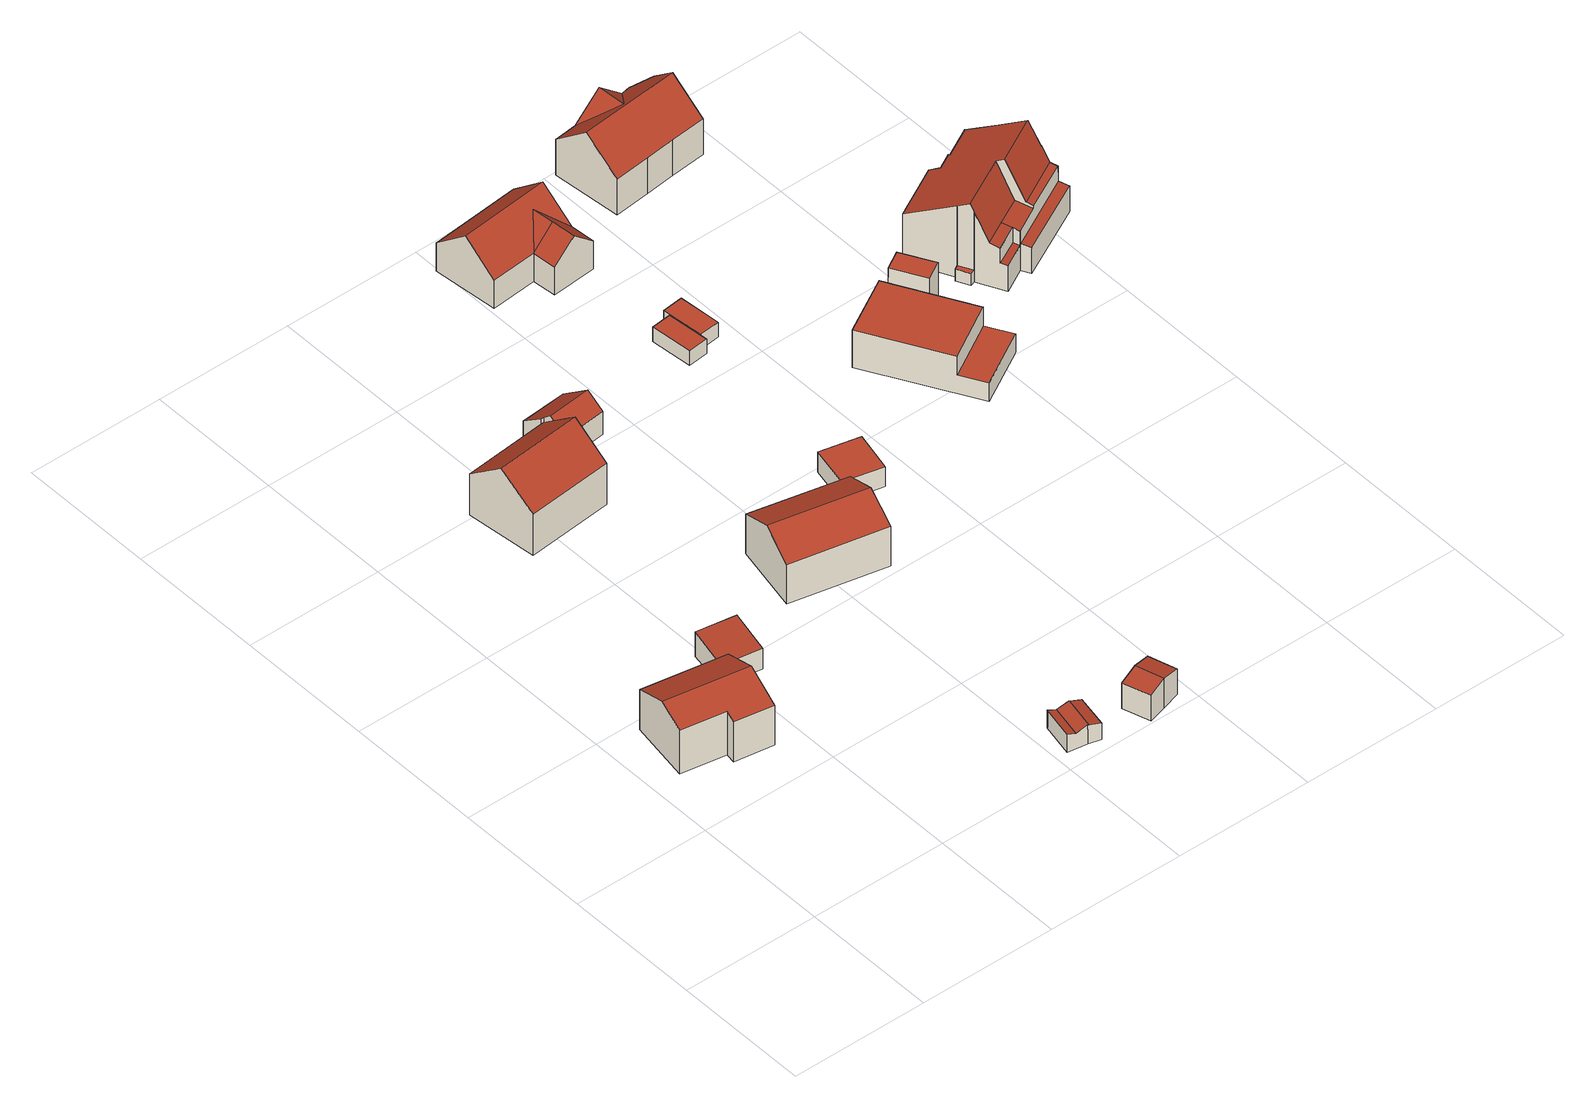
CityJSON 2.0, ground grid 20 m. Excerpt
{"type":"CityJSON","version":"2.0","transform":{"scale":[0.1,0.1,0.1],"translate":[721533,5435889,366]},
"CityObjects":{
"building1":{"type":"Building","attributes":{"Gemeindeschluessel":"09375181","HoeheDach":"379.549","HoeheGrund":"370.870","Methode":"1000","NiedrigsteTraufeDesGebaeudes":"377.330","Geometrietyp2DReferenz":"3000","measuredHeight":8.68,"function":"31001_1000","roofType":"3100"},"address":[{"Country":"Germany","Locality":"Pettendorf","ThoroughfareName":"Zum Aichahof 10"}],"geometry":[{"type":"Solid","lod":"2","boundaries":[[[[0,1,2,3,4]],[[5,6,7,8]],[[9,10,6,5]],[[8,7,1,0]],[[4,3,11,12]],[[0,4,12,9,5,8]],[[7,6,10,13,2,1]],[[13,11,3,2]],[[12,11,13,10,9]]]],"semantics":{"surfaces":[{"type":"WallSurface","Flaeche":"71.297","Z_MAX":"8.679","Z_MAX_ASL":"379.549","Z_MIN":"0.000","Z_MIN_ASL":"370.870"},{"type":"WallSurface","Flaeche":"9.510","Z_MAX":"7.047","Z_MAX_ASL":"377.917","Z_MIN":"0.000","Z_MIN_ASL":"370.870"},{"type":"WallSurface","Flaeche":"36.490","Z_MAX":"6.465","Z_MAX_ASL":"377.335","Z_MIN":"0.000","Z_MIN_ASL":"370.870"},{"type":"WallSurface","Flaeche":"46.728","Z_MAX":"7.047","Z_MAX_ASL":"377.917","Z_MIN":"0.000","Z_MIN_ASL":"370.870"},{"type":"WallSurface","Flaeche":"79.370","Z_MAX":"6.460","Z_MAX_ASL":"377.330","Z_MIN":"0.000","Z_MIN_ASL":"370.870"},{"type":"GroundSurface","Flaeche":"121.613","Z_MAX":"0.000","Z_MAX_ASL":"370.870","Z_MIN":"0.000","Z_MIN_ASL":"370.870"},{"type":"RoofSurface","Dachneigung":"67.393","Dachorientierung":"191.740","Flaeche":"60.807","Z_MAX":"8.679","Z_MAX_ASL":"379.549","Z_MIN":"6.461","Z_MIN_ASL":"377.331"},{"type":"RoofSurface","Dachneigung":"67.393","Dachorientierung":"11.740","Flaeche":"70.929","Z_MAX":"8.679","Z_MAX_ASL":"379.549","Z_MIN":"6.460","Z_MIN_ASL":"377.330"},{"type":"WallSurface","Flaeche":"80.605","Z_MAX":"8.679","Z_MAX_ASL":"379.549","Z_MIN":"0.000","Z_MIN_ASL":"370.870"}],"values":[[0,1,2,3,4,5,6,7,8]]}}]},
"building2":{"type":"Building","attributes":{"Gemeindeschluessel":"09375181","HoeheDach":"375.464","HoeheGrund":"371.530","Methode":"2000","NiedrigsteTraufeDesGebaeudes":"374.775","Geometrietyp2DReferenz":"3000","measuredHeight":3.93,"function":"31001_2000","roofType":"1000"},"geometry":[{"type":"Solid","lod":"2","boundaries":[[[[14,15,16,17]],[[17,18,19,14]],[[18,20,21,19]],[[16,20,18,17]],[[15,21,20,16]],[[14,19,21,15]]]],"semantics":{"surfaces":[{"type":"GroundSurface","Flaeche":"34.924","Z_MAX":"0.000","Z_MAX_ASL":"371.530","Z_MIN":"0.000","Z_MIN_ASL":"371.530"},{"type":"WallSurface","Flaeche":"18.773","Z_MAX":"3.246","Z_MAX_ASL":"374.776","Z_MIN":"0.000","Z_MIN_ASL":"371.530"},{"type":"RoofSurface","Dachneigung":"83.493","Dachorientierung":"189.278","Flaeche":"35.151","Z_MAX":"3.934","Z_MAX_ASL":"375.464","Z_MIN":"3.245","Z_MIN_ASL":"374.775"},{"type":"WallSurface","Flaeche":"21.654","Z_MAX":"3.934","Z_MAX_ASL":"375.464","Z_MIN":"0.000","Z_MIN_ASL":"371.530"},{"type":"WallSurface","Flaeche":"22.769","Z_MAX":"3.934","Z_MAX_ASL":"375.464","Z_MIN":"0.000","Z_MIN_ASL":"371.530"},{"type":"WallSurface","Flaeche":"21.682","Z_MAX":"3.934","Z_MAX_ASL":"375.464","Z_MIN":"0.000","Z_MIN_ASL":"371.530"}],"values":[[0,1,2,3,4,5]]}}]},
"building3":{"type":"Building","attributes":{"Gemeindeschluessel":"09375181","HoeheDach":"383.850","HoeheGrund":"373.130","Methode":"2000","NiedrigsteTraufeDesGebaeudes":"379.735","Geometrietyp2DReferenz":"3000","measuredHeight":10.72,"function":"31001_1000","roofType":"3100"},"address":[{"Country":"Germany","Locality":"Pettendorf","ThoroughfareName":"Zum Aichahof 7"}],"geometry":[{"type":"Solid","lod":"2","boundaries":[[[[22,23,24,25,26,27]],[[28,29,22,27,30]],[[31,24,23,32,33]],[[30,27,26,34]],[[34,26,25,35]],[[31,33,28,30,34,35]],[[29,32,23,22]],[[35,25,24,31]],[[33,32,29,28]]]],"semantics":{"surfaces":[{"type":"RoofSurface","Dachneigung":"51.922","Dachorientierung":"356.679","Flaeche":"83.978","Z_MAX":"10.720","Z_MAX_ASL":"383.850","Z_MIN":"6.609","Z_MIN_ASL":"379.739"},{"type":"WallSurface","Flaeche":"90.958","Z_MAX":"10.720","Z_MAX_ASL":"383.850","Z_MIN":"-0.000","Z_MIN_ASL":"373.130"},{"type":"WallSurface","Flaeche":"60.910","Z_MAX":"10.720","Z_MAX_ASL":"383.850","Z_MIN":"-0.000","Z_MIN_ASL":"373.130"},{"type":"WallSurface","Flaeche":"80.965","Z_MAX":"6.609","Z_MAX_ASL":"379.739","Z_MIN":"-0.000","Z_MIN_ASL":"373.130"},{"type":"WallSurface","Flaeche":"2.317","Z_MAX":"6.609","Z_MAX_ASL":"379.739","Z_MIN":"-0.000","Z_MIN_ASL":"373.130"},{"type":"GroundSurface","Flaeche":"132.149","Z_MAX":"-0.000","Z_MAX_ASL":"373.130","Z_MIN":"-0.000","Z_MIN_ASL":"373.130"},{"type":"RoofSurface","Dachneigung":"51.922","Dachorientierung":"176.679","Flaeche":"83.901","Z_MAX":"10.720","Z_MAX_ASL":"383.850","Z_MIN":"6.605","Z_MIN_ASL":"379.735"},{"type":"WallSurface","Flaeche":"29.974","Z_MAX":"9.521","Z_MAX_ASL":"382.651","Z_MIN":"-0.000","Z_MIN_ASL":"373.130"},{"type":"WallSurface","Flaeche":"83.158","Z_MAX":"6.614","Z_MAX_ASL":"379.744","Z_MIN":"-0.000","Z_MIN_ASL":"373.130"}],"values":[[0,1,2,3,4,5,6,7,8]]}}]},
"building4":{"type":"Building","attributes":{"Gemeindeschluessel":"09375181","HoeheDach":"370.735","HoeheGrund":"367.570","Methode":"2000","NiedrigsteTraufeDesGebaeudes":"370.140","Geometrietyp2DReferenz":"3000","measuredHeight":3.17,"function":"31001_2000","roofType":"3100","storeysAboveGround":1},"geometry":[{"type":"Solid","lod":"2","boundaries":[[[[36,37,38,39]],[[40,39,38,41,42,43]],[[44,45,40,43,46]],[[47,48,49,42,41]],[[43,42,49,46]],[[50,37,36,51]],[[50,47,41,38,37]],[[45,44,48,47,50,51]],[[44,46,49,48]],[[45,51,36,39,40]]]],"semantics":{"surfaces":[{"type":"RoofSurface","Dachneigung":"71.098","Dachorientierung":"101.859","Flaeche":"8.475","Z_MAX":"3.165","Z_MAX_ASL":"370.735","Z_MIN":"2.587","Z_MIN_ASL":"370.157"},{"type":"RoofSurface","Dachneigung":"70.954","Dachorientierung":"281.873","Flaeche":"8.768","Z_MAX":"3.165","Z_MAX_ASL":"370.735","Z_MIN":"2.570","Z_MIN_ASL":"370.140"},{"type":"WallSurface","Flaeche":"8.114","Z_MAX":"3.133","Z_MAX_ASL":"370.703","Z_MIN":"0.000","Z_MIN_ASL":"367.570"},{"type":"WallSurface","Flaeche":"8.015","Z_MAX":"3.122","Z_MAX_ASL":"370.692","Z_MIN":"0.000","Z_MIN_ASL":"367.570"},{"type":"RoofSurface","Dachneigung":"72.929","Dachorientierung":"101.872","Flaeche":"6.334","Z_MAX":"2.955","Z_MAX_ASL":"370.525","Z_MIN":"2.570","Z_MIN_ASL":"370.140"},{"type":"WallSurface","Flaeche":"12.356","Z_MAX":"2.595","Z_MAX_ASL":"370.165","Z_MIN":"0.000","Z_MIN_ASL":"367.570"},{"type":"WallSurface","Flaeche":"5.183","Z_MAX":"3.165","Z_MAX_ASL":"370.735","Z_MIN":"0.000","Z_MIN_ASL":"367.570"},{"type":"GroundSurface","Flaeche":"22.359","Z_MAX":"0.000","Z_MAX_ASL":"367.570","Z_MIN":"0.000","Z_MIN_ASL":"367.570"},{"type":"WallSurface","Flaeche":"14.295","Z_MAX":"2.955","Z_MAX_ASL":"370.525","Z_MIN":"0.000","Z_MIN_ASL":"367.570"},{"type":"WallSurface","Flaeche":"5.148","Z_MAX":"3.165","Z_MAX_ASL":"370.735","Z_MIN":"0.000","Z_MIN_ASL":"367.570"}],"values":[[0,1,2,3,4,5,6,7,8,9]]}}]},
"building5":{"type":"Building","attributes":{"Gemeindeschluessel":"09375181","HoeheDach":"381.470","HoeheGrund":"375.870","Methode":"2000","NiedrigsteTraufeDesGebaeudes":"378.328","Geometrietyp2DReferenz":"3000","measuredHeight":5.6,"function":"31001_2000","roofType":"3100"},"geometry":[{"type":"Solid","lod":"2","boundaries":[[[[52,53,54,55,56,57]],[[58,59,55,54]],[[60,61,62,63,64,65]],[[61,59,58,62]],[[65,57,56,60]],[[64,52,57,65]],[[62,58,54,53,63]],[[60,56,55,59,61]],[[63,53,52,64]]]],"semantics":{"surfaces":[{"type":"RoofSurface","Dachneigung":"52.634","Dachorientierung":"354.503","Flaeche":"34.369","Z_MAX":"5.600","Z_MAX_ASL":"381.470","Z_MIN":"2.458","Z_MIN_ASL":"378.328"},{"type":"RoofSurface","Dachneigung":"52.629","Dachorientierung":"174.501","Flaeche":"19.991","Z_MAX":"5.600","Z_MAX_ASL":"381.470","Z_MIN":"3.700","Z_MIN_ASL":"379.570"},{"type":"GroundSurface","Flaeche":"43.202","Z_MAX":"0.000","Z_MAX_ASL":"375.870","Z_MIN":"0.000","Z_MIN_ASL":"375.870"},{"type":"WallSurface","Flaeche":"23.615","Z_MAX":"3.700","Z_MAX_ASL":"379.570","Z_MIN":"0.000","Z_MIN_ASL":"375.870"},{"type":"WallSurface","Flaeche":"16.574","Z_MAX":"2.458","Z_MAX_ASL":"378.328","Z_MIN":"0.000","Z_MIN_ASL":"375.870"},{"type":"WallSurface","Flaeche":"10.269","Z_MAX":"4.661","Z_MAX_ASL":"380.531","Z_MIN":"0.000","Z_MIN_ASL":"375.870"},{"type":"WallSurface","Flaeche":"17.880","Z_MAX":"5.600","Z_MAX_ASL":"381.470","Z_MIN":"0.000","Z_MIN_ASL":"375.870"},{"type":"WallSurface","Flaeche":"28.145","Z_MAX":"5.600","Z_MAX_ASL":"381.470","Z_MIN":"0.000","Z_MIN_ASL":"375.870"},{"type":"WallSurface","Flaeche":"1.634","Z_MAX":"4.661","Z_MAX_ASL":"380.531","Z_MIN":"0.000","Z_MIN_ASL":"375.870"}],"values":[[0,1,2,3,4,5,6,7,8]]}}]},
"building6":{"type":"Building","attributes":{"Gemeindeschluessel":"09375181","HoeheDach":"381.303","HoeheGrund":"372.840","Methode":"1000","NiedrigsteTraufeDesGebaeudes":"379.145","Geometrietyp2DReferenz":"3000","measuredHeight":8.46,"function":"31001_1000","roofType":"3100"},"address":[{"Country":"Germany","Locality":"Pettendorf","ThoroughfareName":"Zum Aichahof 12"}],"geometry":[{"type":"Solid","lod":"2","boundaries":[[[[66,67,68,69]],[[70,69,68,71,72]],[[67,73,71,68]],[[74,73,67,66,75]],[[75,66,69,70]],[[72,71,73,74]],[[70,72,74,75]]]],"semantics":{"surfaces":[{"type":"RoofSurface","Dachneigung":"67.063","Dachorientierung":"194.144","Flaeche":"78.152","Z_MAX":"8.463","Z_MAX_ASL":"381.303","Z_MIN":"6.305","Z_MIN_ASL":"379.145"},{"type":"WallSurface","Flaeche":"75.306","Z_MAX":"8.463","Z_MAX_ASL":"381.303","Z_MIN":"0.000","Z_MIN_ASL":"372.840"},{"type":"RoofSurface","Dachneigung":"67.063","Dachorientierung":"14.145","Flaeche":"78.122","Z_MAX":"8.463","Z_MAX_ASL":"381.303","Z_MIN":"6.305","Z_MIN_ASL":"379.145"},{"type":"WallSurface","Flaeche":"75.291","Z_MAX":"8.463","Z_MAX_ASL":"381.303","Z_MIN":"0.000","Z_MIN_ASL":"372.840"},{"type":"WallSurface","Flaeche":"89.017","Z_MAX":"6.305","Z_MAX_ASL":"379.145","Z_MIN":"0.000","Z_MIN_ASL":"372.840"},{"type":"WallSurface","Flaeche":"88.957","Z_MAX":"6.306","Z_MAX_ASL":"379.146","Z_MIN":"0.000","Z_MIN_ASL":"372.840"},{"type":"GroundSurface","Flaeche":"143.918","Z_MAX":"0.000","Z_MAX_ASL":"372.840","Z_MIN":"0.000","Z_MIN_ASL":"372.840"}],"values":[[0,1,2,3,4,5,6]]}}]},
"building7":{"type":"Building","attributes":{"Gemeindeschluessel":"09375181","HoeheDach":"371.022","HoeheGrund":"366.290","Methode":"1000","NiedrigsteTraufeDesGebaeudes":"370.397","Geometrietyp2DReferenz":"3000","measuredHeight":4.73,"function":"31001_2000","roofType":"3100","storeysAboveGround":1},"geometry":[{"type":"Solid","lod":"2","boundaries":[[[[76,77,78,79]],[[80,81,82,83]],[[84,85,78,77]],[[83,82,85,86]],[[79,78,81,80]],[[86,85,84,87]],[[86,87,76,79,80,83]],[[85,82,81,78]],[[87,84,77,76]]]],"semantics":{"surfaces":[{"type":"WallSurface","Flaeche":"12.449","Z_MAX":"4.729","Z_MAX_ASL":"371.019","Z_MIN":"0.000","Z_MIN_ASL":"366.290"},{"type":"WallSurface","Flaeche":"17.112","Z_MAX":"4.115","Z_MAX_ASL":"370.405","Z_MIN":"0.000","Z_MIN_ASL":"366.290"},{"type":"RoofSurface","Dachneigung":"77.609","Dachorientierung":"253.764","Flaeche":"12.074","Z_MAX":"4.732","Z_MAX_ASL":"371.022","Z_MIN":"4.110","Z_MIN_ASL":"370.400"},{"type":"WallSurface","Flaeche":"12.500","Z_MAX":"4.732","Z_MAX_ASL":"371.022","Z_MIN":"0.000","Z_MIN_ASL":"366.290"},{"type":"WallSurface","Flaeche":"12.408","Z_MAX":"4.729","Z_MAX_ASL":"371.019","Z_MIN":"0.000","Z_MIN_ASL":"366.290"},{"type":"WallSurface","Flaeche":"12.520","Z_MAX":"4.732","Z_MAX_ASL":"371.022","Z_MIN":"0.000","Z_MIN_ASL":"366.290"},{"type":"GroundSurface","Flaeche":"23.524","Z_MAX":"0.000","Z_MAX_ASL":"366.290","Z_MIN":"0.000","Z_MIN_ASL":"366.290"},{"type":"RoofSurface","Dachneigung":"77.597","Dachorientierung":"73.568","Flaeche":"12.012","Z_MAX":"4.732","Z_MAX_ASL":"371.022","Z_MIN":"4.107","Z_MIN_ASL":"370.397"},{"type":"WallSurface","Flaeche":"17.195","Z_MAX":"4.110","Z_MAX_ASL":"370.400","Z_MIN":"0.000","Z_MIN_ASL":"366.290"}],"values":[[0,1,2,3,4,5,6,7,8]]}}]},
"building8":{"type":"Building","attributes":{"Gemeindeschluessel":"09375181","HoeheDach":"376.777","HoeheGrund":"373.580","Methode":"1000","NiedrigsteTraufeDesGebaeudes":"376.777","Geometrietyp2DReferenz":"3000","measuredHeight":3.2,"function":"31001_2000","roofType":"1000"},"geometry":[{"type":"Solid","lod":"2","boundaries":[[[[88,89,90,91]],[[92,93,90,89]],[[94,93,92,95]],[[95,92,89,88]],[[88,91,94,95]],[[91,90,93,94]]]],"semantics":{"surfaces":[{"type":"WallSurface","Flaeche":"19.302","Z_MAX":"3.197","Z_MAX_ASL":"376.777","Z_MIN":"0.000","Z_MIN_ASL":"373.580"},{"type":"RoofSurface","Dachneigung":"90.000","Dachorientierung":"-1.000","Flaeche":"35.277","Z_MAX":"3.197","Z_MAX_ASL":"376.777","Z_MIN":"3.197","Z_MIN_ASL":"376.777"},{"type":"WallSurface","Flaeche":"18.680","Z_MAX":"3.197","Z_MAX_ASL":"376.777","Z_MIN":"0.000","Z_MIN_ASL":"373.580"},{"type":"GroundSurface","Flaeche":"35.277","Z_MAX":"0.000","Z_MAX_ASL":"373.580","Z_MIN":"0.000","Z_MIN_ASL":"373.580"}],"values":[[0,1,0,2,3,2]]}}]},
"building9":{"type":"Building","attributes":{"Gemeindeschluessel":"09375181","HoeheDach":"387.830","HoeheGrund":"379.137","Methode":"2000","NiedrigsteTraufeDesGebaeudes":"383.575","Geometrietyp2DReferenz":"3000","measuredHeight":8.69,"function":"31001_1000","roofType":"3100"},"address":[{"Country":"Germany","Locality":"Pettendorf","ThoroughfareName":"Zum Aichahof 9"}],"geometry":[{"type":"Solid","lod":"2","boundaries":[[[[96,97,98,99,100,101]],[[102,103,104,105]],[[106,107,108,96]],[[109,110,111,107,106]],[[98,111,110,103,102,99]],[[109,112,113,104,103,110]],[[104,113,101,100,105]],[[111,98,97,108,107]],[[100,99,102,105]],[[112,109,106,96]],[[96,101,113,112]],[[108,97,96]]]],"semantics":{"surfaces":[{"type":"RoofSurface","Dachneigung":"48.353","Dachorientierung":"174.275","Flaeche":"70.495","Z_MAX":"8.693","Z_MAX_ASL":"387.830","Z_MIN":"4.438","Z_MIN_ASL":"383.575"},{"type":"WallSurface","Flaeche":"58.909","Z_MAX":"4.448","Z_MAX_ASL":"383.585","Z_MIN":"0.000","Z_MIN_ASL":"379.137"},{"type":"RoofSurface","Dachneigung":"48.127","Dachorientierung":"264.283","Flaeche":"15.194","Z_MAX":"7.373","Z_MAX_ASL":"386.510","Z_MIN":"4.455","Z_MIN_ASL":"383.592"},{"type":"WallSurface","Flaeche":"38.505","Z_MAX":"7.373","Z_MAX_ASL":"386.510","Z_MIN":"0.000","Z_MIN_ASL":"379.137"},{"type":"WallSurface","Flaeche":"78.595","Z_MAX":"8.693","Z_MAX_ASL":"387.830","Z_MIN":"0.000","Z_MIN_ASL":"379.137"},{"type":"GroundSurface","Flaeche":"149.739","Z_MAX":"0.000","Z_MAX_ASL":"379.137","Z_MIN":"0.000","Z_MIN_ASL":"379.137"},{"type":"WallSurface","Flaeche":"62.767","Z_MAX":"8.693","Z_MAX_ASL":"387.830","Z_MIN":"0.000","Z_MIN_ASL":"379.137"},{"type":"RoofSurface","Dachneigung":"48.125","Dachorientierung":"84.275","Flaeche":"22.797","Z_MAX":"7.373","Z_MAX_ASL":"386.510","Z_MIN":"4.448","Z_MIN_ASL":"383.585"},{"type":"RoofSurface","Dachneigung":"48.345","Dachorientierung":"354.276","Flaeche":"84.655","Z_MAX":"8.693","Z_MAX_ASL":"387.830","Z_MIN":"4.448","Z_MIN_ASL":"383.585"},{"type":"WallSurface","Flaeche":"15.680","Z_MAX":"4.462","Z_MAX_ASL":"383.599","Z_MIN":"0.000","Z_MIN_ASL":"379.137"},{"type":"WallSurface","Flaeche":"30.054","Z_MAX":"4.448","Z_MAX_ASL":"383.585","Z_MIN":"0.000","Z_MIN_ASL":"379.137"},{"type":"RoofSurface","Dachneigung":"48.058","Dachorientierung":"264.411","Flaeche":"7.419","Z_MAX":"7.373","Z_MAX_ASL":"386.510","Z_MIN":"4.448","Z_MIN_ASL":"383.585"}],"values":[[0,1,2,3,4,5,6,7,8,9,10,11]]}}]},
"building10":{"type":"Building","attributes":{"Gemeindeschluessel":"09375181","HoeheDach":"379.113","HoeheGrund":"376.800","Methode":"1000","NiedrigsteTraufeDesGebaeudes":"379.113","Geometrietyp2DReferenz":"3000","measuredHeight":2.31,"function":"31001_2000","roofType":"1000"},"geometry":[{"type":"Solid","lod":"2","boundaries":[[[[114,115,116,117]],[[118,119,120,121]],[[122,118,121,123]],[[119,114,117,120]],[[115,122,123,116]],[[123,121,120,117,116]],[[115,114,119,118,122]]]],"semantics":{"surfaces":[{"type":"WallSurface","Flaeche":"2.315","Z_MAX":"2.313","Z_MAX_ASL":"379.113","Z_MIN":"0.000","Z_MIN_ASL":"376.800"},{"type":"WallSurface","Flaeche":"6.885","Z_MAX":"2.313","Z_MAX_ASL":"379.113","Z_MIN":"0.000","Z_MIN_ASL":"376.800"},{"type":"WallSurface","Flaeche":"14.205","Z_MAX":"2.313","Z_MAX_ASL":"379.113","Z_MIN":"0.000","Z_MIN_ASL":"376.800"},{"type":"WallSurface","Flaeche":"11.909","Z_MAX":"2.313","Z_MAX_ASL":"379.113","Z_MIN":"0.000","Z_MIN_ASL":"376.800"},{"type":"WallSurface","Flaeche":"6.814","Z_MAX":"2.313","Z_MAX_ASL":"379.113","Z_MIN":"0.000","Z_MIN_ASL":"376.800"},{"type":"GroundSurface","Flaeche":"18.211","Z_MAX":"0.000","Z_MAX_ASL":"376.800","Z_MIN":"0.000","Z_MIN_ASL":"376.800"},{"type":"RoofSurface","Dachneigung":"90.000","Dachorientierung":"-1.000","Flaeche":"18.211","Z_MAX":"2.313","Z_MAX_ASL":"379.113","Z_MIN":"2.313","Z_MIN_ASL":"379.113"}],"values":[[0,1,2,3,4,5,6]]}}]},
"building11":{"type":"Building","attributes":{"Gemeindeschluessel":"09375181","HoeheDach":"379.208","HoeheGrund":"376.820","Methode":"1000","NiedrigsteTraufeDesGebaeudes":"379.208","Geometrietyp2DReferenz":"3000","measuredHeight":2.39,"function":"31001_2000","roofType":"1000"},"geometry":[{"type":"Solid","lod":"2","boundaries":[[[[124,125,126,127]],[[128,129,130,126,125]],[[117,129,128,120]],[[127,126,130,131]],[[120,128,125,124]],[[124,127,131,117,120]],[[131,130,129,117]]]],"semantics":{"surfaces":[{"type":"WallSurface","Flaeche":"7.035","Z_MAX":"2.388","Z_MAX_ASL":"379.208","Z_MIN":"0.000","Z_MIN_ASL":"376.820"},{"type":"RoofSurface","Dachneigung":"90.000","Dachorientierung":"-1.000","Flaeche":"18.193","Z_MAX":"2.388","Z_MAX_ASL":"379.208","Z_MIN":"2.388","Z_MIN_ASL":"379.208"},{"type":"WallSurface","Flaeche":"12.295","Z_MAX":"2.388","Z_MAX_ASL":"379.208","Z_MIN":"0.000","Z_MIN_ASL":"376.820"},{"type":"WallSurface","Flaeche":"14.716","Z_MAX":"2.388","Z_MAX_ASL":"379.208","Z_MIN":"0.000","Z_MIN_ASL":"376.820"},{"type":"WallSurface","Flaeche":"2.369","Z_MAX":"2.388","Z_MAX_ASL":"379.208","Z_MIN":"0.000","Z_MIN_ASL":"376.820"},{"type":"GroundSurface","Flaeche":"18.193","Z_MAX":"0.000","Z_MAX_ASL":"376.820","Z_MIN":"0.000","Z_MIN_ASL":"376.820"},{"type":"WallSurface","Flaeche":"7.102","Z_MAX":"2.388","Z_MAX_ASL":"379.208","Z_MIN":"0.000","Z_MIN_ASL":"376.820"}],"values":[[0,1,2,3,4,5,6]]}}]},
"building12":{"type":"Building","attributes":{"Gemeindeschluessel":"09375181","HoeheDach":"380.510","HoeheGrund":"374.510","Methode":"2000","NiedrigsteTraufeDesGebaeudes":"377.540","Geometrietyp2DReferenz":"3000","measuredHeight":6,"function":"31001_1000","roofType":"1000"},"address":[{"Country":"Germany","Locality":"Pettendorf","ThoroughfareName":"Zum Aichahof 14"}],"geometry":[{"type":"Solid","lod":"2","boundaries":[[[[132,133,134,135]],[[136,132,135,137,138,139]],[[134,140,137,135]],[[141,142,143,140,134,133,144]],[[143,138,137,140]],[[136,139,142,141,144]],[[144,133,132,136]],[[139,138,143,142]]]],"semantics":{"surfaces":[{"type":"RoofSurface","Dachneigung":"90.000","Dachorientierung":"-1.000","Flaeche":"37.122","Z_MAX":"3.030","Z_MAX_ASL":"377.540","Z_MIN":"3.030","Z_MIN_ASL":"377.540"},{"type":"WallSurface","Flaeche":"91.898","Z_MAX":"6.000","Z_MAX_ASL":"380.510","Z_MIN":"-0.000","Z_MIN_ASL":"374.510"},{"type":"WallSurface","Flaeche":"27.377","Z_MAX":"6.000","Z_MAX_ASL":"380.510","Z_MIN":"3.030","Z_MIN_ASL":"377.540"},{"type":"WallSurface","Flaeche":"91.938","Z_MAX":"6.000","Z_MAX_ASL":"380.510","Z_MIN":"-0.000","Z_MIN_ASL":"374.510"},{"type":"RoofSurface","Dachneigung":"90.000","Dachorientierung":"-1.000","Flaeche":"122.662","Z_MAX":"6.000","Z_MAX_ASL":"380.510","Z_MIN":"6.000","Z_MIN_ASL":"380.510"},{"type":"GroundSurface","Flaeche":"159.788","Z_MAX":"-0.000","Z_MAX_ASL":"374.510","Z_MIN":"-0.000","Z_MIN_ASL":"374.510"},{"type":"WallSurface","Flaeche":"27.901","Z_MAX":"3.030","Z_MAX_ASL":"377.540","Z_MIN":"-0.000","Z_MIN_ASL":"374.510"},{"type":"WallSurface","Flaeche":"55.492","Z_MAX":"6.000","Z_MAX_ASL":"380.510","Z_MIN":"-0.000","Z_MIN_ASL":"374.510"}],"values":[[0,1,2,3,4,5,6,7]]}}]},
"building13":{"type":"Building","attributes":{"Gemeindeschluessel":"09375181","HoeheDach":"389.730","HoeheGrund":"379.676","Methode":"2000","NiedrigsteTraufeDesGebaeudes":"385.358","Geometrietyp2DReferenz":"3000","measuredHeight":10.05,"function":"31001_1000","roofType":"3100"},"address":[{"Country":"Germany","Locality":"Pettendorf","ThoroughfareName":"Zum Aichahof 11"}],"geometry":[{"type":"Solid","lod":"2","boundaries":[[[[145,146,147,148,149]],[[150,151,152,153]],[[154,155,156]],[[157,158,159,160,155,154,161,149,148]],[[145,149,161,162]],[[150,163,146,145,162,164,165,166,151]],[[151,166,158,157,152]],[[167,153,152,157,148,147]],[[163,150,153,167]],[[165,159,158,166]],[[154,156,161]],[[146,163,167,147]],[[164,160,159,165]],[[164,162,161,156,155,160]]]],"semantics":{"surfaces":[{"type":"WallSurface","Flaeche":"79.801","Z_MAX":"10.054","Z_MAX_ASL":"389.730","Z_MIN":"0.000","Z_MIN_ASL":"379.676"},{"type":"WallSurface","Flaeche":"29.875","Z_MAX":"5.693","Z_MAX_ASL":"385.369","Z_MIN":"0.000","Z_MIN_ASL":"379.676"},{"type":"RoofSurface","Dachneigung":"48.099","Dachorientierung":"84.394","Flaeche":"11.023","Z_MAX":"9.254","Z_MAX_ASL":"388.930","Z_MIN":"5.694","Z_MIN_ASL":"385.370"},{"type":"RoofSurface","Dachneigung":"49.259","Dachorientierung":"354.413","Flaeche":"74.069","Z_MAX":"10.054","Z_MAX_ASL":"389.730","Z_MIN":"5.687","Z_MIN_ASL":"385.363"},{"type":"WallSurface","Flaeche":"19.106","Z_MAX":"5.693","Z_MAX_ASL":"385.369","Z_MIN":"0.000","Z_MIN_ASL":"379.676"},{"type":"GroundSurface","Flaeche":"147.396","Z_MAX":"0.000","Z_MAX_ASL":"379.676","Z_MIN":"0.000","Z_MIN_ASL":"379.676"},{"type":"WallSurface","Flaeche":"65.948","Z_MAX":"10.054","Z_MAX_ASL":"389.730","Z_MIN":"0.000","Z_MIN_ASL":"379.676"},{"type":"RoofSurface","Dachneigung":"49.262","Dachorientierung":"174.414","Flaeche":"98.793","Z_MAX":"10.054","Z_MAX_ASL":"389.730","Z_MIN":"5.682","Z_MIN_ASL":"385.358"},{"type":"WallSurface","Flaeche":"24.327","Z_MAX":"5.688","Z_MAX_ASL":"385.364","Z_MIN":"0.000","Z_MIN_ASL":"379.676"},{"type":"WallSurface","Flaeche":"19.656","Z_MAX":"7.493","Z_MAX_ASL":"387.169","Z_MIN":"0.000","Z_MIN_ASL":"379.676"},{"type":"RoofSurface","Dachneigung":"48.094","Dachorientierung":"264.394","Flaeche":"11.038","Z_MAX":"9.254","Z_MAX_ASL":"388.930","Z_MIN":"5.689","Z_MIN_ASL":"385.365"},{"type":"WallSurface","Flaeche":"29.787","Z_MAX":"5.687","Z_MAX_ASL":"385.363","Z_MIN":"0.000","Z_MIN_ASL":"379.676"},{"type":"WallSurface","Flaeche":"7.020","Z_MAX":"5.694","Z_MAX_ASL":"385.370","Z_MIN":"0.000","Z_MIN_ASL":"379.676"},{"type":"WallSurface","Flaeche":"59.931","Z_MAX":"9.254","Z_MAX_ASL":"388.930","Z_MIN":"0.000","Z_MIN_ASL":"379.676"}],"values":[[0,1,2,3,4,5,6,7,8,9,10,11,12,13]]}}]},
"building14":{"type":"Building","attributes":{"Gemeindeschluessel":"09375181","HoeheDach":"379.990","HoeheGrund":"374.640","Methode":"2000","NiedrigsteTraufeDesGebaeudes":"377.430","Geometrietyp2DReferenz":"3000","measuredHeight":5.35,"function":"31001_2000","roofType":"1000"},"geometry":[{"type":"Solid","lod":"2","boundaries":[[[[168,169,170,171]],[[168,172,173,174,175,169]],[[176,177,174,173]],[[169,175,178,170]],[[179,176,173,172]],[[170,178,177,176,179,171]],[[177,178,175,174]],[[171,179,172,168]]]],"semantics":{"surfaces":[{"type":"GroundSurface","Flaeche":"31.598","Z_MAX":"0.000","Z_MAX_ASL":"374.640","Z_MIN":"0.000","Z_MIN_ASL":"374.640"},{"type":"WallSurface","Flaeche":"24.394","Z_MAX":"5.350","Z_MAX_ASL":"379.990","Z_MIN":"0.000","Z_MIN_ASL":"374.640"},{"type":"WallSurface","Flaeche":"13.506","Z_MAX":"5.350","Z_MAX_ASL":"379.990","Z_MIN":"2.790","Z_MIN_ASL":"377.430"},{"type":"WallSurface","Flaeche":"28.212","Z_MAX":"5.350","Z_MAX_ASL":"379.990","Z_MIN":"0.000","Z_MIN_ASL":"374.640"},{"type":"RoofSurface","Dachneigung":"90.000","Dachorientierung":"-1.000","Flaeche":"15.816","Z_MAX":"2.790","Z_MAX_ASL":"377.430","Z_MIN":"2.790","Z_MIN_ASL":"377.430"},{"type":"WallSurface","Flaeche":"24.345","Z_MAX":"5.350","Z_MAX_ASL":"379.990","Z_MIN":"0.000","Z_MIN_ASL":"374.640"},{"type":"RoofSurface","Dachneigung":"90.000","Dachorientierung":"-1.000","Flaeche":"15.782","Z_MAX":"5.350","Z_MAX_ASL":"379.990","Z_MIN":"5.350","Z_MIN_ASL":"379.990"},{"type":"WallSurface","Flaeche":"14.727","Z_MAX":"2.790","Z_MAX_ASL":"377.430","Z_MIN":"0.000","Z_MIN_ASL":"374.640"}],"values":[[0,1,2,3,4,5,6,7]]}}]},
"building15":{"type":"Building","attributes":{"Gemeindeschluessel":"09375181","HoeheDach":"387.370","HoeheGrund":"374.360","Methode":"2000","NiedrigsteTraufeDesGebaeudes":"376.310","Geometrietyp2DReferenz":"3000","measuredHeight":13.01,"function":"31001_1000","roofType":"3100","storeysAboveGround":2},"address":[{"Country":"Germany","Locality":"Pettendorf","ThoroughfareName":"Zum Aichahof 16"}],"geometry":[{"type":"Solid","lod":"2","boundaries":[[[[180,181,182,183]],[[184,185,186,187,188]],[[189,190,191,192,193,194]],[[195,196,197,198,199,200]],[[185,201,202,203,204,205,186]],[[206,192,191,207]],[[208,187,186,209,181]],[[189,194,210,211,199,198]],[[211,212,213,214,215,200,199]],[[216,217,218,195,200,215]],[[216,201,185,184,219,180,183,220,221,222,223,224,225,206,207,226,217]],[[226,227,218,217]],[[208,228,188,187]],[[224,229,230,225]],[[202,231,232,203]],[[195,218,227,196]],[[233,220,183,182]],[[223,234,229,224]],[[201,216,215,214,231,202]],[[226,207,191,190,197,196,227]],[[222,235,234,223]],[[231,214,213,232]],[[180,219,228,208,181]],[[206,225,230,193,192]],[[204,213,212,205]],[[210,209,186,205,212,211]],[[232,213,204,203]],[[221,236,235,222]],[[198,197,190,189]],[[220,233,236,221]],[[233,182,181,209,210,194,193,230,229,234,235,236]],[[184,188,228,219]]]],"semantics":{"surfaces":[{"type":"WallSurface","Flaeche":"67.941","Z_MAX":"11.526","Z_MAX_ASL":"385.886","Z_MIN":"0.000","Z_MIN_ASL":"374.360"},{"type":"WallSurface","Flaeche":"1.791","Z_MAX":"11.232","Z_MAX_ASL":"385.592","Z_MIN":"0.000","Z_MIN_ASL":"374.360"},{"type":"RoofSurface","Dachneigung":"24.745","Dachorientierung":"152.363","Flaeche":"48.437","Z_MAX":"13.010","Z_MAX_ASL":"387.370","Z_MIN":"7.150","Z_MIN_ASL":"381.510"},{"type":"WallSurface","Flaeche":"26.278","Z_MAX":"6.800","Z_MAX_ASL":"381.160","Z_MIN":"4.440","Z_MIN_ASL":"378.800"},{"type":"WallSurface","Flaeche":"31.541","Z_MAX":"11.232","Z_MAX_ASL":"385.592","Z_MIN":"0.000","Z_MIN_ASL":"374.360"},{"type":"WallSurface","Flaeche":"0.928","Z_MAX":"9.473","Z_MAX_ASL":"383.833","Z_MIN":"0.000","Z_MIN_ASL":"374.360"},{"type":"WallSurface","Flaeche":"21.373","Z_MAX":"12.390","Z_MAX_ASL":"386.750","Z_MIN":"1.950","Z_MIN_ASL":"376.310"},{"type":"WallSurface","Flaeche":"9.197","Z_MAX":"13.010","Z_MAX_ASL":"387.370","Z_MIN":"6.440","Z_MIN_ASL":"380.800"},{"type":"RoofSurface","Dachneigung":"78.422","Dachorientierung":"152.188","Flaeche":"10.862","Z_MAX":"6.950","Z_MAX_ASL":"381.310","Z_MIN":"6.440","Z_MIN_ASL":"380.800"},{"type":"WallSurface","Flaeche":"6.379","Z_MAX":"6.450","Z_MAX_ASL":"380.810","Z_MIN":"0.000","Z_MIN_ASL":"374.360"},{"type":"GroundSurface","Flaeche":"219.456","Z_MAX":"0.000","Z_MAX_ASL":"374.360","Z_MIN":"0.000","Z_MIN_ASL":"374.360"},{"type":"WallSurface","Flaeche":"49.240","Z_MAX":"4.167","Z_MAX_ASL":"378.527","Z_MIN":"0.000","Z_MIN_ASL":"374.360"},{"type":"RoofSurface","Dachneigung":"90.000","Dachorientierung":"-1.000","Flaeche":"1.478","Z_MAX":"1.950","Z_MAX_ASL":"376.310","Z_MIN":"1.950","Z_MIN_ASL":"376.310"},{"type":"WallSurface","Flaeche":"43.574","Z_MAX":"11.043","Z_MAX_ASL":"385.403","Z_MIN":"0.000","Z_MIN_ASL":"374.360"},{"type":"RoofSurface","Dachneigung":"81.343","Dachorientierung":"152.380","Flaeche":"4.040","Z_MAX":"4.260","Z_MAX_ASL":"378.620","Z_MIN":"4.100","Z_MIN_ASL":"378.460"},{"type":"RoofSurface","Dachneigung":"79.161","Dachorientierung":"152.378","Flaeche":"17.347","Z_MAX":"4.440","Z_MAX_ASL":"378.800","Z_MIN":"4.160","Z_MIN_ASL":"378.520"},{"type":"WallSurface","Flaeche":"65.674","Z_MAX":"7.783","Z_MAX_ASL":"382.143","Z_MIN":"0.000","Z_MIN_ASL":"374.360"},{"type":"WallSurface","Flaeche":"41.168","Z_MAX":"8.694","Z_MAX_ASL":"383.054","Z_MIN":"0.000","Z_MIN_ASL":"374.360"},{"type":"WallSurface","Flaeche":"16.589","Z_MAX":"6.450","Z_MAX_ASL":"380.810","Z_MIN":"0.000","Z_MIN_ASL":"374.360"},{"type":"WallSurface","Flaeche":"22.498","Z_MAX":"9.468","Z_MAX_ASL":"383.828","Z_MIN":"0.000","Z_MIN_ASL":"374.360"},{"type":"WallSurface","Flaeche":"1.155","Z_MAX":"8.663","Z_MAX_ASL":"383.023","Z_MIN":"0.000","Z_MIN_ASL":"374.360"},{"type":"WallSurface","Flaeche":"2.401","Z_MAX":"6.660","Z_MAX_ASL":"381.020","Z_MIN":"4.106","Z_MIN_ASL":"378.466"},{"type":"WallSurface","Flaeche":"1.798","Z_MAX":"11.526","Z_MAX_ASL":"385.886","Z_MIN":"0.000","Z_MIN_ASL":"374.360"},{"type":"WallSurface","Flaeche":"62.787","Z_MAX":"13.010","Z_MAX_ASL":"387.370","Z_MIN":"0.000","Z_MIN_ASL":"374.360"},{"type":"RoofSurface","Dachneigung":"78.573","Dachorientierung":"152.363","Flaeche":"5.669","Z_MAX":"6.950","Z_MAX_ASL":"381.310","Z_MIN":"6.660","Z_MIN_ASL":"381.020"},{"type":"RoofSurface","Dachneigung":"24.063","Dachorientierung":"152.365","Flaeche":"48.655","Z_MAX":"12.390","Z_MAX_ASL":"386.750","Z_MIN":"6.950","Z_MIN_ASL":"381.310"},{"type":"WallSurface","Flaeche":"9.294","Z_MAX":"6.660","Z_MAX_ASL":"381.020","Z_MIN":"4.260","Z_MIN_ASL":"378.620"},{"type":"WallSurface","Flaeche":"20.972","Z_MAX":"8.592","Z_MAX_ASL":"382.952","Z_MIN":"0.000","Z_MIN_ASL":"374.360"},{"type":"RoofSurface","Dachneigung":"71.563","Dachorientierung":"152.367","Flaeche":"8.394","Z_MAX":"7.150","Z_MAX_ASL":"381.510","Z_MIN":"6.800","Z_MIN_ASL":"381.160"},{"type":"WallSurface","Flaeche":"12.319","Z_MAX":"8.576","Z_MAX_ASL":"382.936","Z_MIN":"0.000","Z_MIN_ASL":"374.360"},{"type":"RoofSurface","Dachneigung":"61.990","Dachorientierung":"332.366","Flaeche":"150.275","Z_MAX":"13.010","Z_MAX_ASL":"387.370","Z_MIN":"7.775","Z_MIN_ASL":"382.135"},{"type":"WallSurface","Flaeche":"4.178","Z_MAX":"1.950","Z_MAX_ASL":"376.310","Z_MIN":"0.000","Z_MIN_ASL":"374.360"}],"values":[[0,1,2,3,4,5,6,7,8,9,10,11,12,13,14,15,16,17,18,19,20,21,22,23,24,25,26,27,28,29,30,31]]}}]}
},
"vertices":[
[9,257,49],[9,257,119],[15,296,135],[24,348,113],[24,348,49],[72,232,49],[72,232,113],[74,246,119],[74,246,49],[128,223,49],[128,223,113],[145,328,113],[145,328,49],[136,275,135],
[143,338,55],[153,398,55],[210,388,55],[200,329,55],[200,329,88],[143,338,88],[210,388,95],[153,398,95],
[105,697,179],[231,709,179],[229,724,167],[226,761,137],[222,761,137],[100,749,137],[111,645,71],[111,645,137],[100,749,71],[229,724,71],[236,657,137],[236,657,71],[222,761,71],[226,761,71],
[454,6,42],[463,53,42],[447,56,47],[437,9,47],[436,10,47],[446,57,47],[430,60,41],[420,13,41],[408,15,16],[436,10,16],[408,15,45],[446,57,16],[418,63,16],[418,63,45],[463,53,16],[454,6,16],
[222,761,145],[226,761,145],[227,749,155],[290,755,155],[286,796,123],[219,790,123],[229,724,136],[293,731,136],[286,796,99],[293,731,99],[229,724,99],[226,761,99],[222,761,99],[219,790,99],
[425,358,131],[436,408,153],[298,437,153],[287,387,131],[287,387,68],[308,487,131],[308,487,68],[446,457,131],[446,457,68],[425,358,68],
[517,43,3],[517,43,44],[544,51,50],[544,51,3],[571,59,3],[571,59,44],[583,19,44],[583,19,3],[529,3,44],[556,11,50],[556,11,3],[529,3,3],
[448,475,76],[448,475,108],[461,534,108],[461,534,76],[505,462,108],[518,521,108],[518,521,76],[505,462,76],
[383,963,176],[412,999,205],[448,970,176],[443,1017,218],[311,1004,218],[316,957,176],[438,1065,176],[438,1065,131],[306,1052,131],[306,1052,176],[386,928,176],[419,931,205],[415,966,205],[386,928,131],[451,934,131],[451,934,176],[383,963,131],[316,957,131],
[472,762,131],[473,752,131],[473,752,108],[472,762,108],[438,810,131],[467,813,131],[467,813,108],[438,810,108],[444,749,131],[444,749,108],
[466,823,108],[466,823,132],[496,826,132],[496,826,108],[467,813,132],[472,762,132],[502,765,132],[502,765,108],
[690,489,115],[770,534,115],[750,570,115],[670,524,115],[690,489,85],[670,524,145],[605,640,145],[605,640,85],[750,570,145],[712,640,85],[686,686,85],[686,686,145],[770,534,85],
[520,1084,137],[530,983,137],[530,983,194],[525,1034,237],[520,1084,194],[625,993,137],[677,998,137],[677,998,194],[625,993,194],[598,1050,229],[633,1095,194],[594,1091,229],[672,1048,237],[669,1078,212],[646,1097,194],[634,1095,194],[554,1088,194],[554,1088,137],[582,988,137],[634,1095,137],[646,1097,137],[669,1078,137],[582,988,194],
[686,686,86],[738,715,86],[764,669,86],[712,640,86],[686,686,114],[712,700,114],[712,700,140],[738,715,140],[738,654,114],[738,654,140],[764,669,140],[712,640,114],
[804,681,84],[804,681,199],[772,744,161],[772,744,84],[807,659,84],[814,662,84],[814,662,196],[814,662,103],[807,659,103],[902,670,155],[969,705,155],[964,715,178],[963,714,178],[955,729,214],[889,694,214],[869,641,128],[974,696,128],[974,696,152],[906,661,152],[906,661,148],[869,641,148],[834,623,84],[834,623,125],[829,632,126],[829,632,150],[823,645,153],[963,714,84],[964,715,84],[804,681,103],[811,666,208],[884,704,208],[895,683,153],[857,663,153],[864,650,150],[868,641,148],[869,642,148],[869,642,84],[876,629,84],[876,629,125],[798,678,84],[846,783,84],[854,770,84],[875,781,84],[876,779,84],[918,801,84],[938,762,84],[981,683,84],[981,683,125],[798,678,103],[918,801,171],[938,762,194],[868,641,125],[864,650,126],[846,783,161],[876,779,170],[875,781,170],[854,770,169]
]}
